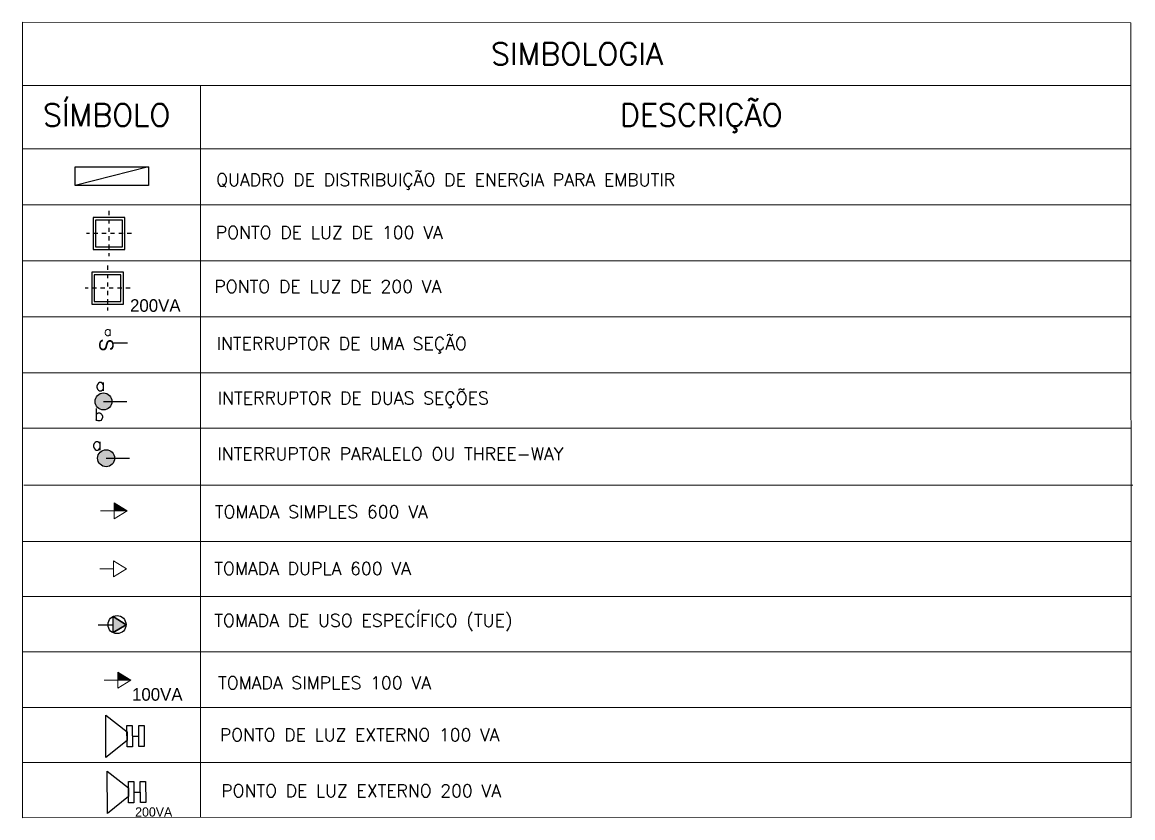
# Model space of a CAD drawing. Header units: metres. Extents: x 36.7 to 100.4, y -23.6 to 11.9.
# Drawn here: x 74.02 to 100.44, y -23.59 to -4.67 of the extents above; entities that cross this region are included whole.
import ezdxf
from ezdxf.enums import TextEntityAlignment as Align

# ---------------------------------------------------------------- set-up
doc = ezdxf.new("R2010")
doc.units = ezdxf.units.M
doc.linetypes.add('DASHDOT', pattern=[1, 0.5, -0.25, 0, -0.25])
for name, color, linetype in [('05', 5, 'Continuous'), ('08', 8, 'Continuous'), ('EE-INTERRUPTOR', 2, 'Continuous'), ('ILUMINAÇÃO', 3, 'Continuous'), ('PENA03', 1, 'Continuous'), ('SIMBOLO', 2, 'Continuous')]:
    doc.layers.add(name, color=color, linetype=linetype)
for name, color, linetype, lineweight in [('A-AREA-IDEN', 2, 'Continuous', 9), ('AL2', 2, 'Continuous', 20), ('AL3', 3, 'Continuous', 30), ('AR80', 2, 'Continuous', 20)]:
    doc.layers.add(name, color=color, linetype=linetype, lineweight=lineweight)
doc.styles.add('R140', font='simplex.shx', dxfattribs={"height": 3.5})
doc.styles.add('R80', font='simplex.shx', dxfattribs={"height": 2})
doc.styles.add('ROMANS', font='romans', dxfattribs={"height": 0.1})

# ---------------------------------------------------------------- blocks, each defined once
blk = doc.blocks.new('A$C11733BE7')
at = {"layer": 'EE-INTERRUPTOR', "ltscale": 63}
blk.add_line((22.45, 3.86), (11.25, 3.86), dxfattribs=at)
blk.add_text('S', height=11.25, rotation=270, dxfattribs=at).set_placement((0, 7.5))
at = {"layer": 'PENA03', "insert": (3.79, 17.21), "char_height": 7.499, "attachment_point": 1, "style": 'ROMANS'}
blk.add_mtext_dynamic_manual_height_columns('{\\C0;a}', width=0.3601, gutter_width=37.5, heights=[0], dxfattribs=at)
blk = doc.blocks.new('A$C2d1ab4d6')
for points in [[(27.3, 157.9), (27.3, 27.3), (157.9, 27.3), (157.9, 157.9)], [(37.3, 147.9), (37.3, 37.3), (147.9, 37.3), (147.9, 147.9)]]:
    blk.add_lwpolyline(points, close=True)
at = {"layer": '08', "linetype": 'DASHDOT'}
for p, q in [((92.6, 185.3), (92.6, 0)), ((185.3, 92.6), (0, 92.6))]:
    blk.add_line(p, q, dxfattribs=at)
blk = doc.blocks.new('A$C5A796328')
at = {"ltscale": 50}
h = blk.add_hatch(color=2, dxfattribs=at)
h.dxf.hatch_style = 1
h.paths.add_polyline_path([(15.6, 18.2), (15.6, 9.1), (30.2, 9.1)])
at = {"color": 2, "ltscale": 63}
for p, q in [((15.6, 0), (15.6, 18.2)), ((15.6, 18.2), (30.2, 9.1)), ((0, 9.1), (15.6, 9.1)), ((30.2, 9.1), (15.6, 0)), ((30.2, 9.1), (15.6, 9.1))]:
    blk.add_line(p, q, dxfattribs=at)
blk = doc.blocks.new('A$C51054501')
at = {"layer": 'AL3', "ltscale": 2}
h = blk.add_hatch(color=2, dxfattribs=at)
h.dxf.hatch_style = 1
h.paths.add_polyline_path([(21.9, 6.96), (11.66, 13.49), (11.66, 0.77)])
at = {"layer": 'AL3', "color": 2, "ltscale": 2}
for p, q in [((21.9, 6.96), (11.66, 13.49)), ((11.66, 0.77), (21.91, 6.97))]:
    blk.add_line(p, q, dxfattribs=at)
at = {"layer": 'SIMBOLO', "color": 2, "ltscale": 63}
for p, q in [((11.66, 0.77), (11.66, 13.51)), ((0, 6.98), (10.02, 6.98)), ((8.35, 6.98), (11.68, 6.98))]:
    blk.add_line(p, q, dxfattribs=at)
at = {"layer": 'SIMBOLO', "color": 1}
blk.add_circle((14.79, 7.11), 7.11, dxfattribs=at)
blk = doc.blocks.new('poste bicicross 1')
at = {"layer": 'ILUMINAÇÃO'}
blk.add_line((-0.057, 1.76), (-0.057, 1.452), dxfattribs=at)
for points in [[(-0.257, 2.012), (-1.057, 3.012), (0.943, 3.012), (0.143, 2.012)], [(-0.557, 2.012), (0.443, 2.012), (0.443, 1.76), (-0.557, 1.76)], [(-0.553, 1.452), (0.44, 1.452), (0.44, 1.2), (-0.553, 1.2)]]:
    blk.add_lwpolyline(points, close=True, dxfattribs=at)

msp = doc.modelspace()

# ---------------------------------------------------------------- hatches: boundary and pattern name
h = msp.add_hatch(color=2)
h.dxf.hatch_style = 1
h.paths.add_polyline_path([(75.755, -13.687, 1), (76.16, -13.687, 1)])
at = {"true_color": 0x000000}
h = msp.add_hatch(color=18, dxfattribs=at)
h.dxf.hatch_style = 1
h.paths.add_polyline_path([(75.818, -15.038, 1), (76.223, -15.038, 1)])

# ---------------------------------------------------------------- linework, layer by layer
at = {"color": 2}
for p, q in [((75.957, -13.687), (76.512, -13.687)), ((76.02, -15.038), (76.575, -15.038))]:
    msp.add_line(p, q, dxfattribs=at)
at = {"color": 1, "elevation": 0}
msp.add_lwpolyline([(77.027, -8.109), (77.027, -8.55), (75.285, -8.55), (75.285, -8.109)], close=True, dxfattribs=at)
msp.add_lwpolyline([(77.027, -8.109), (75.285, -8.55)], dxfattribs=at)
at = {"color": 2}
for centre in [(75.957, -13.687), (76.02, -15.038)]:
    msp.add_circle(centre, 0.202, dxfattribs=at)
at = {"layer": 'A-AREA-IDEN'}
for p, q in [((74.028, -4.666), (100.39, -4.684)), ((100.39, -4.684), (100.404, -23.586))]:
    msp.add_line(p, q, dxfattribs=at)
at = {"layer": 'AL2', "color": 1, "ltscale": 63}
for p, q in [((75.868, -17.669), (76.196, -17.669)), ((76.196, -17.861), (76.196, -17.478)), ((76.196, -17.478), (76.502, -17.669)), ((76.502, -17.669), (76.196, -17.861))]:
    msp.add_line(p, q, dxfattribs=at)
at = {"layer": 'AR80'}
for p, q in [((74.028, -4.666), (74.031, -23.59)), ((74.028, -6.172), (100.404, -6.172)), ((78.262, -6.172), (78.265, -23.568)), ((74.028, -7.679), (100.404, -7.679)), ((74.028, -9.011), (100.399, -9.011)), ((74.023, -10.343), (100.395, -10.343)), ((74.023, -11.675), (100.395, -11.675)), ((74.023, -11.675), (100.395, -11.675)), ((74.032, -13.005), (100.403, -13.005)), ((74.025, -14.321), (100.396, -14.321)), ((74.06, -15.675), (100.44, -15.676)), ((74.028, -17.02), (100.408, -17.021)), ((74.028, -18.324), (100.399, -18.324)), ((74.028, -19.645), (100.399, -19.645)), ((74.028, -20.966), (100.404, -20.966)), ((74.031, -22.276), (100.402, -22.276)), ((74.031, -23.59), (100.404, -23.586))]:
    msp.add_line(p, q, dxfattribs=at)

# ---------------------------------------------------------------- block references
at = {"xscale": 0.005781438621301562, "yscale": 0.005781438621301562, "zscale": 0.005781438621301562}
for p in [(75.55, -10.227, 0), (75.518, -11.527, 0)]:
    msp.add_blockref('A$C2d1ab4d6', p, dxfattribs=at)
at = {"layer": '05', "xscale": 0.5039053743175529, "yscale": 0.5039053743175529, "zscale": 0.5039053743175529, "rotation": 90.33632238783719}
for p in [(77.531, -21.614), (77.564, -22.946)]:
    msp.add_blockref('poste bicicross 1', p, dxfattribs=at)
at = {"layer": 'AL2', "color": 1, "ltscale": 50, "xscale": 0.02109684657812982, "yscale": 0.02109684657812982, "zscale": 0.02109684657812982}
for p in [(75.882, -16.483), (75.971, -20.508)]:
    msp.add_blockref('A$C5A796328', p, dxfattribs=at)
at = {"layer": 'AL2', "color": 1, "ltscale": 2, "xscale": 0.03014438113069731, "yscale": 0.03014438113069731, "zscale": 0.03014438113069731}
msp.add_blockref('A$C51054501', (75.833, -19.21), dxfattribs=at)
at = {"layer": 'AR80', "color": 1, "ltscale": 50, "xscale": 0.03013835225447117, "yscale": 0.03013835225447117, "zscale": 0.03013835225447117}
msp.add_blockref('A$C11733BE7', (75.855, -12.417), dxfattribs=at)

# ---------------------------------------------------------------- texts
at = {"layer": 'A-AREA-IDEN', "attachment_point": 1}
for s, width, gutter_width, insert, char_height in [('200VA', 0.70939, 1.498, (76.588, -11.255), 0.2997), ('100VA', 0.70939, 1.498, (76.635, -20.506), 0.2997), ('200VA', 0.51909, 1.096, (76.711, -23.342), 0.2193)]:
    msp.add_mtext_dynamic_manual_height_columns(s, width=width, gutter_width=gutter_width, heights=[0], dxfattribs=dict(at, insert=insert, char_height=char_height))
at = {"layer": 'AR80', "style": 'R140'}
msp.add_text('SIMBOLOGIA', height=0.5275, dxfattribs=at).set_placement((87.22, -5.419), align=Align.MIDDLE_CENTER)
at = {"layer": 'AR80'}
for s, height, style, p in [('SÍMBOLO', 0.5275, 'R140', (74.515, -7.136)), ('DESCRIÇÃO', 0.5275, 'R140', (88.245, -7.136)), ('PONTO DE LUZ EXTERNO 100 VA', 0.30019, 'R80', (78.725, -21.767)), ('PONTO DE LUZ EXTERNO 200 VA', 0.30019, 'R80', (78.758, -23.098))]:
    msp.add_text(s, height=height, dxfattribs=dict(at, style=style)).set_placement(p)
at = {"layer": 'AR80', "char_height": 0.30144, "attachment_point": 4, "style": 'R80'}
for s, insert, width in [('QUADRO DE DISTRIBUIÇÃO DE ENERGIA PARA EMBUTIR', (78.634, -8.457), 13.37304), ('PONTO DE LUZ DE 100 VA', (78.625, -9.668), 22.00651), ('PONTO DE LUZ DE 200 VA', (78.592, -10.952), 22.00651), ('INTERRUPTOR DE UMA SEÇÃO', (78.646, -12.352), 22.00651), ('INTERRUPTOR DE DUAS SEÇÕES', (78.676, -13.649), 22.00651), ('INTERRUPTOR PARALELO OU THREE-WAY', (78.667, -14.934), 22.00651), ('TOMADA SIMPLES 600 VA', (78.605, -16.312), 22.00651), ('TOMADA DUPLA 600 VA', (78.592, -17.66), 22.00651), ('TOMADA DE USO ESPECÍFICO (TUE)', (78.592, -18.947), 22.00651), ('TOMADA SIMPLES 100 VA\\P ', (78.681, -20.631), 21.00207)]:
    msp.add_mtext(s, dxfattribs=dict(at, insert=insert, width=width))
at = {"layer": 'PENA03', "color": 1, "char_height": 0.2938, "attachment_point": 1, "style": 'ROMANS'}
for insert in [(75.764, -13.141), (75.683, -14.548)]:
    msp.add_mtext_dynamic_manual_height_columns('{\\C0;a}', width=0.02171, gutter_width=2.261, heights=[0], dxfattribs=dict(at, insert=insert))
at = {"layer": 'PENA03', "insert": (75.731, -13.858), "char_height": 0.2938, "attachment_point": 1, "style": 'ROMANS'}
msp.add_mtext_dynamic_manual_height_columns('{\\C0;b}', width=0.02171, gutter_width=2.261, heights=[0], dxfattribs=at)

doc.saveas('drawing.dxf')
